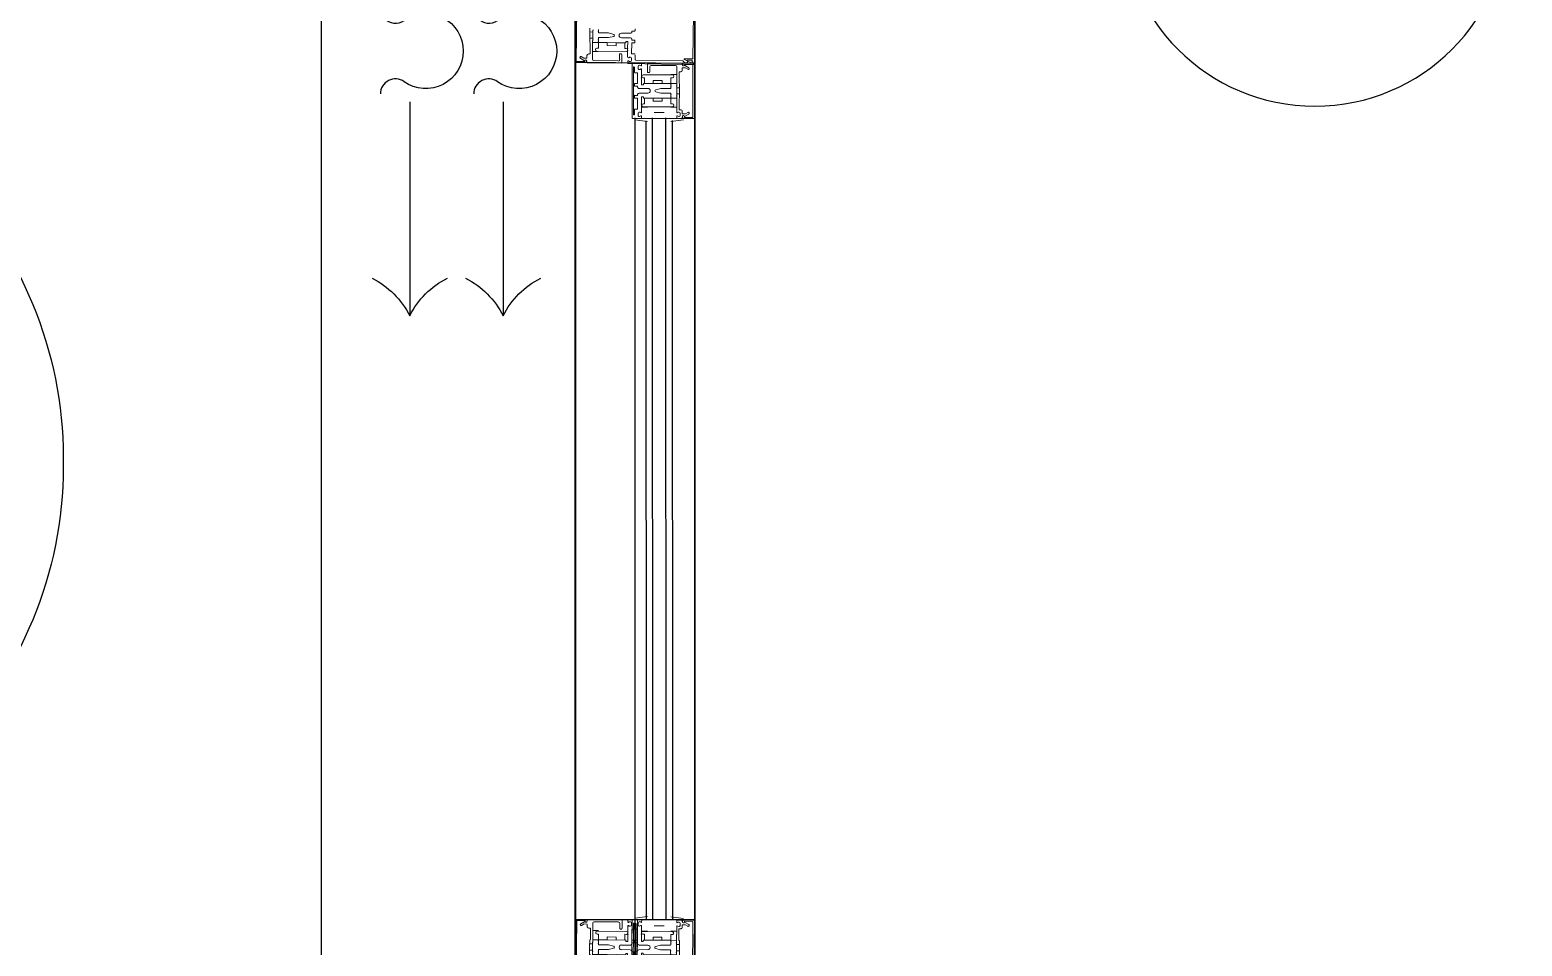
# Model space of a CAD drawing. Extents: x -678889171 to 586587, y -792238163 to 335485.
# Drawn here: x 89977 to 91325, y 65212 to 66041 of the extents above; entities that cross this region are included whole.
import ezdxf
from ezdxf.xclip import XClip

# ---------------------------------------------------------------- set-up
doc = ezdxf.new("R2010")
doc.units = 0
doc.header["$MEASUREMENT"] = 0
doc.header["$XCLIPFRAME"] = 2
doc.set_wipeout_variables(frame=1)
doc.layers.get('0').update_dxf_attribs({"color": 8})
for name, color, linetype in [('9TH-FURN$0$XR-A-TYP-3-9-10$0$I-CLNG', 252, 'Continuous'), ('9TH-FURN$0$XR-A-TYP-3-9-10$0$I-FURN', 252, 'Continuous'), ('9TH-FURN$0$XR-A-TYP-3-9-10$0$I-FURN-CHAR', 252, 'Continuous'), ('9TH-FURN$0$XR-A-TYP-3-9-10$0$I-WIPEOUT', 252, 'Continuous'), ('XR-A-9TH-FLOOR$0$A-SITE-PATT', 252, 'Continuous'), ('XR-A-TYP 00(OUTER)$0$A-GLAZ', 252, 'Continuous'), ('XR-A-TYP 00(OUTER)$0$A-SITE-PATT', 252, 'Continuous'), ('XR-A-TYP-4TH TO 10TH (OUTER)$0$A-DIM-IN', 252, 'Continuous')]:
    doc.layers.add(name, color=color, linetype=linetype)
doc.layers.add('XR-A-TYP 00(OUTER)$0$Main entrance$0$A-ELEV-GLAZ', color=252, linetype='Continuous', lineweight=20)

# ---------------------------------------------------------------- blocks, each defined once
blk = doc.blocks.new('9TH-FURN$0$XR-A-TYP-3-9-10$0$A$C00AC6B19')
blk.add_wipeout([(30, 172.4), (64.6, 162.2), (64.6, 162.2), (91.4, 149.2), (91.4, 149.2), (123, 124.5), (141.2, 103.3), (158.2, 74.7), (166.5, 53.8), (174.2, 16.4), (174.7, -10.9), (171.2, -36.4), (166.3, -54.4), (160.7, -69.3), (152.9, -85.2), (152.9, -85.2), (139.3, -106), (116.1, -131), (98.7, -144.5), (64.1, -162.9), (38.6, -170.7), (22.5, -173.5), (-3.7, -175), (-21.2, -173.7), (-36.4, -171.2), (-67.5, -161.4), (-94.1, -147.6), (-119.9, -127.5), (-141.4, -103.2), (-157.2, -76.8), (-168.2, -48.3), (-173.6, -21.9), (-174.6, 11.2), (-174.6, 11.2), (-167.1, 52), (-156.2, 78.9), (-142.7, 101.3), (-117, 130.1), (-98.7, 144.5), (-73.6, 158.8), (-45.8, 168.9), (-1.8, 175), (36.4, 171.2)]).dxf.layer = '9TH-FURN$0$XR-A-TYP-3-9-10$0$I-WIPEOUT'
blk.add_circle((0, 0), 175)
blk = doc.blocks.new('9TH-FURN$0$XR-A-TYP-3-9-10$0$XREF_1BR$0$05BDRAPE')
for points in [[(-500, 0, 0.608416), (-485.7, 27.6, -0.608416), (-450, 96.6, -0.608416), (-414.3, 27.7, 1.932003), (-385.7, 27.7, -0.608416), (-350, 96.6, -0.608416), (-314.3, 27.7, 1.932003), (-285.7, 27.7, -0.608416), (-250, 96.6, -0.608416), (-214.3, 27.7, 1.932003), (-185.7, 27.7, -0.608416), (-150, 96.6, -0.608416), (-114.3, 27.7, 1.932003), (-85.7, 27.7, -0.608416), (-50, 96.6, -0.608416), (-14.3, 27.7, 0.608436), (0, 0, -0.608416)], [(0, 0, 0.608416), (14.3, 27.7, -0.608416), (50, 96.6, -0.608416), (85.7, 27.7, 1.932003), (114.3, 27.7, -0.608416), (150, 96.6, -0.608416), (185.7, 27.7, 1.932003), (214.3, 27.7, -0.608416), (250, 96.6, -0.608416), (285.7, 27.7, 1.932003), (314.3, 27.7, -0.608416), (350, 96.6, -0.608416), (385.7, 27.7, 1.932003), (414.3, 27.7, -0.608416), (450, 96.6, -0.608416), (485.7, 27.7, 0.608436), (500, 0, -0.608416)]]:
    blk.add_lwpolyline(points, format="xyb")
blk = doc.blocks.new('9TH-FURN$0$XR-A-TYP-3-9-10$0$XREF_1BR$0$GUEST T1')
blk.add_line((-974.1, -13.6), (-1214.4, -13.6))
for centre, start, end in [((-1258, 72.1), 296.9731, 333.1823), ((-1258, -99.3), 26.8177, 63.0269)]:
    blk.add_arc(centre, 96.2, start, end)
at = {"xscale": -0.9651072330830278, "yscale": 0.9651072330830278, "zscale": 0.9651072330830278}
blk.add_blockref('9TH-FURN$0$XR-A-TYP-3-9-10$0$XREF_1BR$0$05BDRAPE', (-482.6, -46.6), dxfattribs=at)
blk = doc.blocks.new('9TH-FURN$0$XR-A-TYP-3-9-10$0$XREF_1BR$0$GS-1')
at = {"xscale": -0.8044866682359963, "yscale": 0.8044866682359963, "zscale": 0.8044866682359963, "rotation": 90}
for p in [(-31.1, 38.2), (53.3, 38.2)]:
    blk.add_blockref('9TH-FURN$0$XR-A-TYP-3-9-10$0$XREF_1BR$0$GUEST T1', p, dxfattribs=at)
blk = doc.blocks.new('9TH-FURN$0$XR-A-TYP-3-9-10$0$XREF_1BR$0$armm19')
blk.add_wipeout([(-365.2, 360.7), (-365.2, 90.2), (-356.2, 51), (-337.8, 25.4), (-306.6, 5.7), (-275, 0), (275, 0), (313.3, 8.5), (338.8, 26.4), (361.4, 64.3), (365.2, 90.2), (364.7, 378.1), (372.5, 406.2), (357.9, 432.9), (327.5, 521.1), (259.5, 615.7), (155.2, 688.3), (4.5, 721.3), (-117.1, 703.3), (-259.5, 615.7), (-338.6, 496.4)]).dxf.layer = '9TH-FURN$0$XR-A-TYP-3-9-10$0$I-WIPEOUT'
for points in [[(0, 0), (-275, 0, -0.414214), (-365.2, 90.2), (-365.2, 360.7, -0.414214), (-4.5, 721.3), (0, 721.3), (4.5, 721.3, -0.414214), (365.2, 360.7), (365.2, 90.2, -0.414214), (275, 0), (0, 0)], [(-275, 360.7, -0.414214), (-4.5, 631.1), (0, 631.1)], [(138.8, 595.5, 0.130591), (4.5, 631.1), (0, 631.1)], [(259, 489.8, 0.306663), (124.5, 597.3, 0.30633), (36.7, 499.1, -0.872847)], [(372.5, 406.2, 0.14773), (240.8, 483.6, 0.213343), (124.5, 597.3, 0.178662)], [(-275, 360.7, -0.372719), (-4.5, 586.1), (0, 586.1)], [(81.4, 576.4, 0.072384), (4.5, 586.1), (0, 586.1)], [(266.1, 295.3, -0.165541), (238.2, 235.7, -0.425989), (-15, 494, -0.121523), (45.1, 529.6, 7.115464)], [(243.4, 292.5, 0.356772), (372.5, 406.2, 0.249542), (255.5, 499.8, -9.61688)], [(-275, 360.7), (-275, 90.2, -0.414214), (-320.1, 45.1), (-320.1, 45.1, -0.414214), (-365.2, 90.2)], [(275, 297.4), (275, 90.2, 0.414214), (320.1, 45.1), (320.1, 45.1, 0.414214), (365.2, 90.2)]]:
    blk.add_lwpolyline(points, format="xyb")
blk = doc.blocks.new('XR-A-TYP 00(OUTER)$0$conc w')
at = {"layer": 'XR-A-TYP 00(OUTER)$0$Main entrance$0$A-ELEV-GLAZ'}
for p, q in [((83819.6, 6992.5), (83819.6, 6983.1)), ((83869.6, 6992.5), (83819.6, 6992.5)), ((83819.6, 6992.5), (83819.6, 6983.1)), ((83820.7, 6983.5), (83820.7, 6991.2)), ((83820.7, 6991.2), (83868.5, 6991.2)), ((83823.6, 6987.5), (83821.4, 6983.7)), ((83823.8, 6984.5), (83825.1, 6986.7)), ((83864.1, 6986.7), (83865.4, 6984.5)), ((83867.8, 6983.7), (83865.5, 6987.5)), ((83868.5, 6991.2), (83868.5, 6983.5)), ((83869.6, 6983.1), (83869.6, 6992.5)), ((83819.6, 6981), (83819.6, 6977)), ((83819.6, 6981), (83819.6, 6950.2)), ((83821.1, 6981.6), (83820.2, 6981.6)), ((83821.1, 6981.6), (83820.2, 6981.6)), ((83821.3, 6983.5), (83820.7, 6983.5)), ((83820.9, 6981.8), (83821.3, 6981.8)), ((83821.7, 6953.5), (83821.7, 6975.3)), ((83823, 6976.6), (83839.8, 6976.6)), ((83823.8, 6981.6), (83823.8, 6984.5)), ((83826.2, 6981.6), (83823.8, 6981.6)), ((83827.5, 6978.7), (83827.5, 6980.3)), ((83837.7, 6978.7), (83827.5, 6978.7)), ((83829.7, 6976.6), (83829.7, 6971.3)), ((83830.2, 6972.6), (83830.2, 6946.2)), ((83832.8, 6971.3), (83832.8, 6972.6)), ((83838.2, 6979.3), (83837.7, 6978.7)), ((83838, 6971.3), (83838, 6976.6)), ((83839.3, 6976.6), (83838, 6976.6)), ((83844.3, 6979.3), (83838.2, 6979.3)), ((83839.8, 6976.6), (83840.2, 6976.3)), ((83840.2, 6976.3), (83840.5, 6976.6)), ((83840.5, 6976.6), (83848.7, 6976.6)), ((83841.8, 6976.6), (83841.8, 6979.3)), ((83844.6, 6978.9), (83844.3, 6979.3)), ((83844.9, 6979.3), (83844.6, 6978.9)), ((83850.9, 6979.3), (83844.9, 6979.3)), ((83847.4, 6976.6), (83847.4, 6979.3)), ((83848.7, 6976.6), (83849, 6976.3)), ((83849, 6976.3), (83849.4, 6976.6)), ((83849.4, 6976.6), (83864.1, 6976.6)), ((83851.2, 6976.6), (83849.9, 6976.6)), ((83851.5, 6978.7), (83850.9, 6979.3)), ((83851.2, 6976.6), (83851.2, 6971.3)), ((83861.7, 6978.7), (83851.5, 6978.7)), ((83856.4, 6971.3), (83856.4, 6972.6)), ((83859, 6972.6), (83859, 6946.2)), ((83859.4, 6976.6), (83859.4, 6971.3)), ((83861.7, 6980.3), (83861.7, 6978.7)), ((83865.4, 6981.6), (83863, 6981.6)), ((83863.8, 6978.5), (83863.8, 6978.7)), ((83864.9, 6979.8), (83866.7, 6979.8)), ((83865.4, 6984.5), (83865.4, 6981.6)), ((83867.4, 6976.6), (83869.2, 6976.6)), ((83867.8, 6978.7), (83867.8, 6978.5)), ((83868.5, 6983.5), (83867.9, 6983.5)), ((83867.9, 6981.8), (83868.3, 6981.8)), ((83869, 6981.6), (83868.1, 6981.6)), ((83869.6, 6977), (83869.6, 6981)), ((83872.5, 6971.3), (83870.9, 6982.7)), ((83838, 6971.3), (83832.8, 6971.3)), ((83835.3, 6955.4), (83835.3, 6963.4)), ((83835.3, 6963.4), (83838, 6963.4)), ((83838.8, 6971.3), (83838, 6971.3)), ((83838, 6971.3), (83838, 6946.7)), ((83839.3, 6971.3), (83838, 6971.3)), ((83838, 6963.4), (83838, 6971.3)), ((83839.1, 6971.6), (83838.8, 6971.3)), ((83839.5, 6971.3), (83839.1, 6971.6)), ((83841, 6971.3), (83839.5, 6971.3)), ((83841.3, 6971.6), (83841, 6971.3)), ((83841.6, 6971.3), (83841.3, 6971.6)), ((83842.5, 6971.3), (83841.6, 6971.3)), ((83842.5, 6962.2), (83842.5, 6971.3)), ((83843.7, 6957.6), (83842.5, 6962.2)), ((83846.7, 6962.2), (83845.5, 6957.6)), ((83847.6, 6971.3), (83846.7, 6971.3)), ((83846.7, 6971.3), (83846.7, 6962.2)), ((83847.9, 6971.6), (83847.6, 6971.3)), ((83848.2, 6971.3), (83847.9, 6971.6)), ((83849.7, 6971.3), (83848.2, 6971.3)), ((83850.1, 6971.6), (83849.7, 6971.3)), ((83851.2, 6971.3), (83849.9, 6971.3)), ((83850.4, 6971.3), (83850.1, 6971.6)), ((83851.2, 6971.3), (83850.4, 6971.3)), ((83851.2, 6971.3), (83856.4, 6971.3)), ((83851.2, 6963.4), (83851.2, 6971.3)), ((83851.2, 6946.7), (83851.2, 6971.3)), ((83853.9, 6963.4), (83851.2, 6963.4)), ((83853.9, 6955.4), (83853.9, 6963.4)), ((83864.1, 6956.2), (83864.1, 6965.3)), ((83819.6, 6950.2), (83827.4, 6950.2)), ((83827.4, 6952.3), (83823, 6952.3)), ((83828.1, 6950.8), (83828.1, 6951.6)), ((83832.8, 6947.5), (83838, 6947.5)), ((83832.8, 6946.2), (83832.8, 6947.5)), ((83838, 6955.4), (83835.3, 6955.4)), ((83838, 6947.5), (83838, 6955.4)), ((83838.2, 6946.5), (83839, 6946.5)), ((83839.2, 6946.3), (83839.2, 6945.1)), ((83842.5, 6950.6), (83842.5, 6942.5)), ((83846.7, 6942.5), (83846.7, 6950.6)), ((83850, 6945.1), (83850, 6946.3)), ((83850.2, 6946.5), (83851, 6946.5)), ((83851.2, 6955.4), (83853.9, 6955.4)), ((83851.2, 6947.5), (83851.2, 6955.4)), ((83856.4, 6947.5), (83851.2, 6947.5)), ((83856.4, 6946.2), (83856.4, 6947.5)), ((83859.4, 6944.9), (83859.4, 6950.2)), ((83872.5, 6950.2), (83870.9, 6938.7)), ((83819.6, 6944.4), (83819.6, 6936.2, 0)), ((83819.6, 6944.4), (83819.6, 6936.4)), ((83819.6, 6936.2), (83869.6, 6936.2)), ((83821.8, 6944.9), (83820, 6944.9)), ((83821.4, 6942.7), (83821.4, 6943)), ((83824.3, 6941.7), (83822.5, 6941.7)), ((83822.9, 6938), (83822.9, 6937.5, 0)), ((83866.3, 6937.5), (83822.9, 6937.5)), ((83827.7, 6938.4), (83823.3, 6938.4)), ((83832.5, 6944.9), (83825.1, 6944.9)), ((83825.4, 6943), (83825.4, 6942.7)), ((83838, 6941.2), (83828.2, 6941.2)), ((83828.2, 6941.2), (83828.2, 6938.8)), ((83832.8, 6944.5), (83832.5, 6944.9)), ((83833.1, 6944.9), (83832.8, 6944.5)), ((83839, 6944.9), (83833.1, 6944.9)), ((83838, 6938.8), (83838, 6941.2)), ((83840.1, 6938.4), (83838.4, 6938.4)), ((83841.2, 6941.2), (83840.5, 6941.2)), ((83840.5, 6941.2), (83840.5, 6938.8)), ((83848.7, 6941.2), (83848, 6941.2)), ((83848.7, 6938.8), (83848.7, 6941.2)), ((83850.8, 6938.4), (83849.1, 6938.4)), ((83856.1, 6944.9), (83850.2, 6944.9)), ((83861, 6941.2), (83851.2, 6941.2)), ((83851.2, 6941.2), (83851.2, 6938.8)), ((83856.4, 6944.5), (83856.1, 6944.9)), ((83856.7, 6944.9), (83856.4, 6944.5)), ((83864.1, 6944.9), (83856.7, 6944.9)), ((83861, 6938.8), (83861, 6941.2)), ((83865.9, 6938.4), (83861.4, 6938.4)), ((83863.8, 6942.7), (83863.8, 6943)), ((83866.7, 6941.7), (83864.9, 6941.7)), ((83866.3, 6937.5, 0), (83866.3, 6938)), ((83869.2, 6944.9), (83867.4, 6944.9)), ((83867.8, 6943), (83867.8, 6942.7)), ((83869.6, 6936.2, 0), (83869.6, 6944.4))]:
    blk.add_line(p, q, dxfattribs=at)
for centre, radius, start, end in [((83824.4, 6987.1), 0.847, 330, 150), ((83864.8, 6987.1), 0.847, 30, 210), ((83820.9, 6983.1), 1.27, 180, 270), ((83820.2, 6981), 0.635, 90, 180), ((83820.2, 6981), 0.635, 90, 180), ((83821.1, 6982.7), 1.06, 270, 71.3371), ((83821.3, 6982.7), 0.847, 270, 90), ((83823, 6975.3), 1.27, 90, 180), ((83826.2, 6980.3), 1.27, 360, 90), ((83831.5, 6972.6), 1.32, 360, 180), ((83857.7, 6972.6), 1.32, 360, 180), ((83863, 6980.3), 1.27, 90, 180), ((83864.9, 6978.7), 1.06, 90, 180), ((83865.7, 6978.5), 1.91, 180, 225.1897), ((83864.1, 6976.9), 0.318, 270, 45.1897), ((83866.7, 6978.7), 1.06, 360, 90), ((83868.1, 6982.7), 1.06, 108.6629, 270), ((83867.9, 6982.7), 0.847, 90, 270), ((83867.4, 6976.9), 0.318, 134.8103, 270), ((83865.9, 6978.5), 1.91, 314.8103, 360), ((83868.3, 6983.1), 1.27, 270, 360), ((83869, 6981), 0.635, 360, 90), ((83869.2, 6977), 0.423, 270, 0), ((83823, 6953.5), 1.27, 180, 270), ((83827.4, 6951.6), 0.635, 360, 90), ((83827.4, 6950.8), 0.635, 270, 360), ((83831.5, 6946.2), 1.32, 180, 360), ((83838.2, 6946.7), 0.212, 180, 270), ((83839, 6946.3), 0.212, 360, 90), ((83844.6, 6950.6), 2.12, 360, 180), ((83844.6, 6957.8), 0.911, 195, 345), ((83850.2, 6946.3), 0.212, 90, 180), ((83851, 6946.7), 0.212, 270, 360), ((83857.7, 6946.2), 1.32, 180, 360), ((83820, 6944.4), 0.423, 90, 180), ((83823.3, 6943), 1.91, 134.8103, 180), ((83822.5, 6942.7), 1.06, 180, 270), ((83821.8, 6944.5), 0.318, 314.8103, 90), ((83823.3, 6938), 0.423, 90, 180), ((83824.3, 6942.7), 1.06, 270, 360), ((83825.1, 6944.5), 0.318, 90, 225.1897), ((83823.5, 6943), 1.91, 360, 45.1897), ((83827.7, 6938.8), 0.423, 270, 360), ((83838.4, 6938.8), 0.423, 180, 270), ((83839, 6945.1), 0.212, 270, 360), ((83840.1, 6938.8), 0.423, 270, 360), ((83841.2, 6942.5), 1.27, 270, 360), ((83848, 6942.5), 1.27, 180, 270), ((83849.1, 6938.8), 0.423, 180, 270), ((83850.2, 6945.1), 0.212, 180, 270), ((83850.8, 6938.8), 0.423, 270, 0), ((83861.4, 6938.8), 0.423, 180, 270), ((83865.7, 6943), 1.91, 134.8103, 180), ((83864.9, 6942.7), 1.06, 180, 270), ((83864.1, 6944.5), 0.318, 314.8103, 90), ((83865.9, 6938), 0.423, 0, 90), ((83866.7, 6942.7), 1.06, 270, 360), ((83867.4, 6944.5), 0.318, 90, 225.1897), ((83865.9, 6943), 1.91, 360, 45.1897), ((83869.2, 6944.4), 0.423, 360, 90)]:
    blk.add_arc(centre, radius, start, end, dxfattribs=at)
blk = doc.blocks.new('XR-A-TYP 00(OUTER)$0$2nd floor towers$0$xref units$0$Sl-Dr-1500')
at = {"layer": 'XR-A-TYP 00(OUTER)$0$A-GLAZ'}
for p, q in [((525, 7.9, 0), (2125, 7.9, 0)), ((525, 7.9, 0), (2125, 7.9, 0)), ((1350, 8.1, 0), (1350, -99.9, 0)), ((2125, 7.9, 0), (2173.8, 7.9, 0)), ((1350, -11.9, 0), (2072.5, -12.2, 0)), ((1350, -17.9, 0), (2075, -18.2, 0)), ((1350, -29.9, 0), (2075, -30.2, 0)), ((1350, -35.9, 0), (2072.2, -36.2, 0)), ((525, -46.1, 0), (2075, -46.1, 0)), ((475, -100.1, 0), (2175, -100.1, 0))]:
    blk.add_line(p, q, dxfattribs=at)
at = {"layer": 'XR-A-TYP 00(OUTER)$0$A-GLAZ', "extrusion": (-1.43382e-08, 7.6538e-09, 1)}
for p, q in [((2074.1, 7.9, 0), (2074.6, -46.1, 0)), ((2124.1, 8.3, 0), (2125, -99.7, 0))]:
    blk.add_line(p, q, dxfattribs=at)
at = {"layer": 'XR-A-TYP 00(OUTER)$0$Main entrance$0$A-ELEV-GLAZ', "extrusion": (-1.43382e-08, 7.6538e-09, 1)}
for p, q in [((2074.5, -1.9, 0), (2074.5, 7.5, 0)), ((2074.5, 7.5, 0), (2124.5, 7.5, 0)), ((2075.5, 6.2, 0), (2075.5, -1.5, 0)), ((2123.4, 6.2, 0), (2075.5, 6.2, 0)), ((2076.3, -1.4, 0), (2078.5, 2.5, 0)), ((2080, 1.7, 0), (2078.7, -0.6, 0)), ((2120.2, -0.6, 0), (2119, 1.7, 0)), ((2120.4, 2.5, 0), (2122.7, -1.4, 0)), ((2124.1, -52.1, 0), (2123, 7.2, 0)), ((2124.1, -52.1, 0), (2123, 7.2, 0)), ((2123.3, 7.4, 0), (2124.5, 6.2, 0)), ((2123.4, -1.5, 0), (2123.4, 6.2, 0)), ((2124.5, 7.5, 0), (2124.5, -1.9, 0)), ((2124.5, 7.5, 0), (2124.5, -1.9, 0)), ((2124.5, 6.2, 0), (2126.4, 1.3, 0)), ((2124.9, 0.6, 0), (2125, -1.4, 0)), ((2126.4, 1.3, 0), (2125.5, 1.3, 0)), ((2071.6, -13.7, 0), (2073.2, -2.3, 0)), ((2074.5, -8, 0), (2074.5, -4.1, 0)), ((2076.6, -8.4, 0), (2074.9, -8.4, 0)), ((2075.1, -3.4, 0), (2076, -3.4, 0)), ((2075.5, -1.5, 0), (2076.2, -1.5, 0)), ((2076.2, -3.2, 0), (2075.7, -3.2, 0)), ((2076.3, -6.3, 0), (2076.3, -6.5, 0)), ((2079.2, -5.2, 0), (2077.3, -5.2, 0)), ((2078.7, -0.6, 0), (2078.7, -3.4, 0)), ((2078.7, -3.4, 0), (2081.1, -3.4, 0)), ((2094.7, -8.4, 0), (2079.9, -8.4, 0)), ((2080.3, -6.5, 0), (2080.3, -6.3, 0)), ((2082.4, -4.7, 0), (2082.4, -6.3, 0)), ((2082.4, -6.3, 0), (2092.6, -6.3, 0)), ((2084.6, -8.4, 0), (2084.6, -13.7, 0)), ((2085.1, -12.4, 0), (2085.1, -38.8, 0)), ((2087.7, -13.7, 0), (2087.7, -12.4, 0)), ((2092.6, -6.3, 0), (2093.1, -5.8, 0)), ((2092.8, -8.4, 0), (2092.8, -13.7, 0)), ((2092.8, -8.4, 0), (2094.2, -8.4, 0)), ((2093.1, -5.8, 0), (2099.2, -5.8, 0)), ((2093.7, -13.7, 0), (2094, -13.4, 0)), ((2094, -13.4, 0), (2094.3, -13.7, 0)), ((2095, -8.7, 0), (2094.7, -8.4, 0)), ((2095.3, -8.4, 0), (2095, -8.7, 0)), ((2103.6, -8.4, 0), (2095.3, -8.4, 0)), ((2095.9, -13.7, 0), (2096.2, -13.4, 0)), ((2096.2, -13.4, 0), (2096.5, -13.7, 0)), ((2096.7, -8.4, 0), (2096.7, -5.8, 0)), ((2099.2, -5.8, 0), (2099.5, -6.1, 0)), ((2099.5, -6.1, 0), (2099.8, -5.8, 0)), ((2099.8, -5.8, 0), (2105.8, -5.8, 0)), ((2102.3, -8.4, 0), (2102.3, -5.8, 0)), ((2102.4, -13.7, 0), (2102.8, -13.4, 0)), ((2102.8, -13.4, 0), (2103.1, -13.7, 0)), ((2103.9, -8.7, 0), (2103.6, -8.4, 0)), ((2104.2, -8.4, 0), (2103.9, -8.7, 0)), ((2121.1, -8.4, 0), (2104.2, -8.4, 0)), ((2104.6, -13.7, 0), (2104.9, -13.4, 0)), ((2104.8, -8.4, 0), (2106.1, -8.4, 0)), ((2104.9, -13.4, 0), (2105.2, -13.7, 0)), ((2105.8, -5.8, 0), (2106.4, -6.3, 0)), ((2106.1, -13.7, 0), (2106.1, -8.4, 0)), ((2106.4, -6.3, 0), (2116.6, -6.3, 0)), ((2111.2, -13.7, 0), (2111.2, -12.4, 0)), ((2113.9, -12.4, 0), (2113.9, -38.8, 0)), ((2114.3, -8.4, 0), (2114.3, -13.7, 0)), ((2116.6, -6.3, 0), (2116.6, -4.7, 0)), ((2117.8, -3.4, 0), (2120.2, -3.4, 0)), ((2120.2, -3.4, 0), (2120.2, -0.6, 0)), ((2122.4, -31.5, 0), (2122.4, -9.7, 0)), ((2122.8, -1.5, 0), (2123.4, -1.5, 0)), ((2123.2, -3.2, 0), (2122.8, -3.2, 0)), ((2123, -3.4, 0), (2123.8, -3.4, 0)), ((2123, -3.4, 0), (2123.8, -3.4, 0)), ((2124.5, -4.1, 0), (2124.5, -8, 0)), ((2124.5, -4.1, 0), (2124.5, -34.9, 0)), ((2125, -1.4, 0), (2126.5, -2.9, 0)), ((2127.3, -45.5, 0), (2126.5, -2.9, 0)), ((2079.9, -28.9, 0), (2079.9, -19.7, 0)), ((2092.8, -13.7, 0), (2087.7, -13.7, 0)), ((2090.2, -29.6, 0), (2090.2, -21.6, 0)), ((2090.2, -21.6, 0), (2092.8, -21.6, 0)), ((2092.8, -13.7, 0), (2094.2, -13.7, 0)), ((2092.8, -21.6, 0), (2092.8, -13.7, 0)), ((2092.8, -38.3, 0), (2092.8, -13.7, 0)), ((2092.8, -13.7, 0), (2093.7, -13.7, 0)), ((2094.3, -13.7, 0), (2095.9, -13.7, 0)), ((2096.5, -13.7, 0), (2097.4, -13.7, 0)), ((2097.4, -13.7, 0), (2097.4, -22.8, 0)), ((2097.4, -22.8, 0), (2098.6, -27.4, 0)), ((2100.3, -27.4, 0), (2101.6, -22.8, 0)), ((2101.6, -22.8, 0), (2101.6, -13.7, 0)), ((2101.6, -13.7, 0), (2102.4, -13.7, 0)), ((2103.1, -13.7, 0), (2104.6, -13.7, 0)), ((2104.8, -13.7, 0), (2106.1, -13.7, 0)), ((2105.2, -13.7, 0), (2106.1, -13.7, 0)), ((2106.1, -13.7, 0), (2111.2, -13.7, 0)), ((2106.1, -21.6, 0), (2106.1, -13.7, 0)), ((2106.1, -13.7, 0), (2106.1, -38.3, 0)), ((2108.7, -21.6, 0), (2106.1, -21.6, 0)), ((2108.7, -29.6, 0), (2108.7, -21.6, 0)), ((2071.6, -34.9, 0), (2073.2, -46.3, 0)), ((2074.9, -40.2, 0), (2076.6, -40.2, 0)), ((2079.9, -40.2, 0), (2087.4, -40.2, 0)), ((2084.6, -40.2, 0), (2084.6, -34.9, 0)), ((2087.4, -40.2, 0), (2087.7, -40.5, 0)), ((2087.7, -37.5, 0), (2092.8, -37.5, 0)), ((2087.7, -38.8, 0), (2087.7, -37.5, 0)), ((2087.7, -40.5, 0), (2088, -40.2, 0)), ((2088, -40.2, 0), (2093.9, -40.2, 0)), ((2092.8, -29.6, 0), (2090.2, -29.6, 0)), ((2092.8, -37.5, 0), (2092.8, -29.6, 0)), ((2093.9, -38.6, 0), (2093.1, -38.6, 0)), ((2094.1, -40, 0), (2094.1, -38.8, 0)), ((2097.4, -42.5, 0), (2097.4, -34.5, 0)), ((2101.6, -34.5, 0), (2101.6, -42.5, 0)), ((2104.8, -38.8, 0), (2104.8, -40, 0)), ((2105.9, -38.6, 0), (2105, -38.6, 0)), ((2105, -40.2, 0), (2110.9, -40.2, 0)), ((2106.1, -29.6, 0), (2108.7, -29.6, 0)), ((2106.1, -37.5, 0), (2106.1, -29.6, 0)), ((2111.2, -37.5, 0), (2106.1, -37.5, 0)), ((2110.9, -40.2, 0), (2111.2, -40.5, 0)), ((2111.2, -38.8, 0), (2111.2, -37.5, 0)), ((2111.2, -40.5, 0), (2111.6, -40.2, 0)), ((2111.6, -40.2, 0), (2119, -40.2, 0)), ((2116, -34.2, 0), (2116, -33.4, 0)), ((2116.6, -32.8, 0), (2121.1, -32.8, 0)), ((2124.5, -34.9, 0), (2116.6, -34.9, 0)), ((2122.3, -40.2, 0), (2124, -40.2, 0)), ((2074.5, -48.8, 0), (2074.5, -40.6, 0)), ((2124.5, -48.8, 0), (2074.5, -48.8, 0)), ((2076.3, -42.1, 0), (2076.3, -42.3, 0)), ((2077.3, -43.3, 0), (2079.2, -43.3, 0)), ((2077.8, -47.5, 0), (2077.8, -47.1, 0)), ((2077.8, -47.5, 0), (2121.2, -47.5, 0)), ((2078.2, -46.6, 0), (2082.6, -46.6, 0)), ((2080.3, -42.3, 0), (2080.3, -42.1, 0)), ((2083, -46.2, 0), (2083, -43.8, 0)), ((2083, -43.8, 0), (2092.8, -43.8, 0)), ((2092.8, -43.8, 0), (2092.8, -46.2, 0)), ((2093.3, -46.6, 0), (2095, -46.6, 0)), ((2095.4, -46.2, 0), (2095.4, -43.8, 0)), ((2095.4, -43.8, 0), (2096.1, -43.8, 0)), ((2102.9, -43.8, 0), (2103.6, -43.8, 0)), ((2103.6, -43.8, 0), (2103.6, -46.2, 0)), ((2104, -46.6, 0), (2105.7, -46.6, 0)), ((2106.1, -46.2, 0), (2106.1, -43.8, 0)), ((2106.1, -43.8, 0), (2115.9, -43.8, 0)), ((2115.9, -43.8, 0), (2115.9, -46.2, 0)), ((2116.3, -46.6, 0), (2120.7, -46.6, 0)), ((2118.7, -42.1, 0), (2118.7, -42.3, 0)), ((2119.7, -43.3, 0), (2121.6, -43.3, 0)), ((2121.2, -47.1, 0), (2121.2, -47.5, 0)), ((2122.6, -42.3, 0), (2122.6, -42.1, 0)), ((2124.5, -40.6, 0), (2124.5, -48.6, 0)), ((2124.5, -40.6, 0), (2124.5, -48.8, 0)), ((2126.3, -52.5, 0), (2124.5, -52.5, 0)), ((2125.9, -50.4, 0), (2125.9, -50.6, 0)), ((2128.8, -49.2, 0), (2126.9, -49.3, 0)), ((2132.1, -45.9, 0), (2127.7, -46, 0)), ((2129.9, -50.5, 0), (2129.9, -50.3, 0))]:
    blk.add_line(p, q, dxfattribs=at)
at = {"layer": 'XR-A-TYP 00(OUTER)$0$Main entrance$0$A-ELEV-GLAZ'}
for p, q in [((2137.4, -52.8, 0), (2129.9, -52.9, 0)), ((2133, -49.2, 0), (2133, -46.8, 0)), ((2142.8, -49.1, 0), (2133, -49.2, 0)), ((2137.7, -52.5, 0), (2137.4, -52.8, 0)), ((2138, -52.8, 0), (2137.7, -52.5, 0)), ((2143.9, -52.7, 0), (2138, -52.8, 0)), ((2142.8, -46.7, 0), (2142.8, -49.1, 0)), ((2144.9, -46.2, 0), (2143.2, -46.2, 0)), ((2144.1, -54.1, 0), (2144.1, -52.9, 0)), ((2145.4, -49.1, 0), (2145.3, -46.6, 0)), ((2146.1, -49.1, 0), (2145.4, -49.1, 0)), ((2147.4, -58.4, 0), (2147.3, -50.3, 0)), ((2151.6, -50.3, 0), (2151.7, -58.3, 0)), ((2153.5, -49, 0), (2152.8, -49, 0)), ((2153.5, -46.6, 0), (2153.5, -49, 0)), ((2155.6, -46.1, 0), (2153.9, -46.1, 0)), ((2124.5, -58.2, 0), (2132.4, -58.1, 0)), ((2124.9, -89, 0), (2124.5, -58.2, 0)), ((2126.7, -61.6, 0), (2126.9, -83.4, 0)), ((2132.4, -60.2, 0), (2127.9, -60.3, 0)), ((2133, -58.8, 0), (2133, -59.6, 0)), ((2135.4, -80.6, 0), (2135.1, -54.1, 0)), ((2137.7, -54.1, 0), (2137.7, -55.4, 0)), ((2137.7, -55.4, 0), (2142.9, -55.4, 0)), ((2140.3, -63.3, 0), (2140.4, -71.3, 0)), ((2143, -63.3, 0), (2140.3, -63.3, 0)), ((2143.1, -79.2, 0), (2142.9, -54.5, 0)), ((2142.9, -55.4, 0), (2143, -63.3, 0)), ((2143.1, -54.3, 0), (2143.9, -54.3, 0)), ((2148.7, -65.4, 0), (2147.6, -70, 0)), ((2151.8, -70, 0), (2150.5, -65.4, 0)), ((2135, -84.6, 0), (2134.9, -79.3, 0)), ((2138, -79.2, 0), (2138, -80.6, 0)), ((2143.1, -79.2, 0), (2138, -79.2, 0)), ((2140.4, -71.3, 0), (2143.1, -71.2, 0)), ((2143.1, -71.2, 0), (2143.1, -79.2, 0)), ((2144, -79.2, 0), (2143.1, -79.2, 0)), ((2143.1, -79.2, 0), (2143.2, -84.5, 0)), ((2144.5, -79.2, 0), (2143.1, -79.2, 0)), ((2144.3, -79.5, 0), (2144, -79.2, 0)), ((2144.6, -79.2, 0), (2144.3, -79.5, 0)), ((2146.2, -79.1, 0), (2144.6, -79.2, 0)), ((2146.5, -79.5, 0), (2146.2, -79.1, 0)), ((2146.8, -79.1, 0), (2146.5, -79.5, 0)), ((2147.7, -79.1, 0), (2146.8, -79.1, 0)), ((2147.6, -70, 0), (2147.7, -79.1, 0)), ((2151.9, -79.1, 0), (2151.8, -70, 0)), ((2152.7, -79.1, 0), (2151.9, -79.1, 0)), ((2153.1, -79.4, 0), (2152.7, -79.1, 0)), ((2153.4, -79.1, 0), (2153.1, -79.4, 0)), ((2154.9, -79.1, 0), (2153.4, -79.1, 0)), ((2124.9, -89, 0), (2124.8, -85.1, 0)), ((2125, -100.5, 0), (2124.9, -91.1, 0)), ((2125, -100.5, 0), (2124.9, -91.2, 0)), ((2126.4, -89.7, 0), (2125.5, -89.7, 0)), ((2126.4, -89.7, 0), (2125.5, -89.7, 0)), ((2126.6, -91.6, 0), (2126, -91.6, 0)), ((2126, -91.6, 0), (2126, -99.3, 0)), ((2126.2, -89.9, 0), (2126.6, -89.9, 0)), ((2129, -95.6, 0), (2126.7, -91.7, 0)), ((2128.2, -84.6, 0), (2145.1, -84.5, 0)), ((2131.5, -89.6, 0), (2129.1, -89.6, 0)), ((2129.1, -89.6, 0), (2129.1, -92.5, 0)), ((2129.1, -92.5, 0), (2130.5, -94.7, 0)), ((2143, -86.6, 0), (2132.8, -86.7, 0)), ((2132.8, -86.7, 0), (2132.8, -88.3, 0)), ((2143.5, -87.1, 0), (2143, -86.6, 0)), ((2144.5, -84.5, 0), (2143.2, -84.5, 0)), ((2149.5, -87, 0), (2143.5, -87.1, 0)), ((2145.1, -84.5, 0), (2145.4, -84.1, 0)), ((2145.4, -84.1, 0), (2145.7, -84.4, 0)), ((2145.7, -84.4, 0), (2154, -84.4, 0)), ((2147, -84.4, 0), (2147, -87.1, 0)), ((2149.9, -86.7, 0), (2149.5, -87, 0)), ((2150.2, -87, 0), (2149.9, -86.7, 0)), ((2156.2, -87, 0), (2150.2, -87, 0)), ((2152.6, -84.4, 0), (2152.7, -87, 0)), ((2154, -84.4, 0), (2154.3, -84, 0)), ((2154.3, -84, 0), (2154.6, -84.3, 0)), ((2175, -100), (2125, -100.5, 0)), ((2126, -99.3, 0), (2173.9, -98.7))]:
    blk.add_line(p, q, dxfattribs=at)
at = {"layer": 'XR-A-TYP 00(OUTER)$0$Main entrance$0$A-ELEV-GLAZ', "elevation": 0}
blk.add_lwpolyline([(2173.2, 8, -0.668179), (2173.3, 7.6), (2171.6, 5.9), (2170.5, 5.8), (2170.6, 1.4), (2171.3, 1.4), (2169.9, -1.1, -0.767327), (2169.3, -0.9), (2169.2, 6.7), (2128.4, 6.2), (2128.5, -1.4, -0.767327), (2127.9, -1.5), (2126.5, 0.9), (2127.2, 0.9), (2127.1, 5.4), (2126.1, 5.4), (2124.3, 7.1, -0.668179), (2124.5, 7.5)], format="xyb", close=True, dxfattribs=at)
at = {"layer": 'XR-A-TYP 00(OUTER)$0$Main entrance$0$A-ELEV-GLAZ', "extrusion": (-1.43382e-08, 7.6538e-09, 1)}
for centre, radius, start, end in [((2079.3, 2.1, 0), 0.847, 329.9946, 149.9946), ((2119.7, 2.1, 0), 0.847, 29.9946, 209.9946), ((2123.2, 7.2, 0), 0.211, 46.0792, 181.0792), ((2125.6, 0.7, 0), 0.635, 91.0792, 181.0792), ((2075.7, -1.9, 0), 1.27, 179.9946, 269.9946), ((2075.1, -4.1, 0), 0.635, 89.9946, 179.9946), ((2074.9, -8, 0), 0.423, 179.9946, 269.9946), ((2076, -2.4, 0), 1.06, 269.9946, 71.3317), ((2076.2, -2.4, 0), 0.847, 269.9946, 89.9946), ((2077.3, -6.3, 0), 1.06, 89.9946, 179.9946), ((2078.2, -6.5, 0), 1.91, 179.9946, 225.1843), ((2076.6, -8.1, 0), 0.318, 269.9946, 45.1843), ((2079.2, -6.3, 0), 1.06, 359.9946, 89.9946), ((2079.9, -8.1, 0), 0.318, 134.8049, 269.9946), ((2078.4, -6.5, 0), 1.91, 314.8049, 359.9946), ((2081.1, -4.7, 0), 1.27, 359.9946, 89.9946), ((2086.4, -12.4, 0), 1.32, 359.9946, 179.9946), ((2112.6, -12.4, 0), 1.32, 359.9946, 179.9946), ((2117.8, -4.7, 0), 1.27, 89.9946, 179.9946), ((2121.1, -9.7, 0), 1.27, 359.9946, 89.9946), ((2123, -2.4, 0), 1.06, 108.6576, 269.9946), ((2122.8, -2.4, 0), 0.847, 89.9946, 269.9946), ((2123.2, -1.9, 0), 1.27, 269.9946, 359.9946), ((2123.8, -4.1, 0), 0.635, 359.9946, 89.9946), ((2123.8, -4.1, 0), 0.635, 359.9946, 89.9946), ((2074.9, -40.6, 0), 0.423, 89.9946, 179.9946), ((2076.6, -40.5, 0), 0.318, 314.8049, 89.9946), ((2079.9, -40.5, 0), 0.318, 89.9946, 225.1843), ((2086.4, -38.8, 0), 1.32, 179.9946, 359.9946), ((2093.1, -38.3, 0), 0.212, 179.9946, 269.9946), ((2093.9, -38.8, 0), 0.212, 359.9946, 89.9946), ((2093.9, -40, 0), 0.212, 269.9946, 359.9946), ((2099.5, -34.5, 0), 2.12, 359.9946, 179.9946), ((2099.5, -27.2, 0), 0.911, 194.9946, 344.9946), ((2105, -38.8, 0), 0.212, 89.9946, 179.9946), ((2105, -40, 0), 0.212, 179.9946, 269.9946), ((2105.9, -38.3, 0), 0.212, 269.9946, 359.9946), ((2112.6, -38.8, 0), 1.32, 179.9946, 359.9946), ((2116.6, -33.4, 0), 0.635, 89.9946, 179.9946), ((2116.6, -34.2, 0), 0.635, 179.9946, 269.9946), ((2119, -40.5, 0), 0.318, 314.8049, 89.9946), ((2121.1, -31.5, 0), 1.27, 269.9946, 359.9946), ((2122.3, -40.5, 0), 0.318, 89.9946, 225.1843), ((2124, -40.6, 0), 0.423, 359.9946, 89.9946), ((2078.2, -42.1, 0), 1.91, 134.8049, 179.9946), ((2077.3, -42.3, 0), 1.06, 179.9946, 269.9946), ((2078.2, -47.1, 0), 0.423, 89.9946, 179.9946), ((2079.2, -42.3, 0), 1.06, 269.9946, 359.9946), ((2078.4, -42.1, 0), 1.91, 359.9946, 45.1843), ((2082.6, -46.2, 0), 0.423, 269.9946, 359.9946), ((2093.3, -46.2, 0), 0.423, 179.9946, 269.9946), ((2095, -46.2, 0), 0.423, 269.9946, 359.9946), ((2096.1, -42.5, 0), 1.27, 269.9946, 359.9946), ((2102.9, -42.5, 0), 1.27, 179.9946, 269.9946), ((2104, -46.2, 0), 0.423, 179.9946, 269.9946), ((2105.7, -46.2, 0), 0.423, 269.9946, 359.9946), ((2116.3, -46.2, 0), 0.423, 179.9946, 269.9946), ((2120.6, -42.1, 0), 1.91, 134.8049, 179.9946), ((2119.7, -42.3, 0), 1.06, 179.9946, 269.9946), ((2120.7, -47.1, 0), 0.423, 359.9946, 89.9946), ((2121.6, -42.3, 0), 1.06, 269.9946, 359.9946), ((2120.7, -42.1, 0), 1.91, 359.9946, 45.1843), ((2124.5, -52.1, 0), 0.423, 181.0792, 271.0792), ((2127, -50.3, 0), 1.06, 91.0792, 181.0792), ((2127.8, -50.5, 0), 1.91, 181.0792, 226.2688), ((2126.3, -52.2, 0), 0.318, 271.0792, 46.2688), ((2127.7, -45.5, 0), 0.423, 181.0792, 271.0792), ((2128.8, -50.3, 0), 1.06, 1.0792, 91.0792), ((2129.6, -52.1, 0), 0.318, 135.8895, 271.0792), ((2128, -50.5, 0), 1.91, 315.8895, 1.0792), ((2127.7, -61.1, 0), 1.27, 91.0792, 181.0792)]:
    blk.add_arc(centre, radius, start, end, dxfattribs=at)
at = {"layer": 'XR-A-TYP 00(OUTER)$0$Main entrance$0$A-ELEV-GLAZ'}
for centre, radius, start, end in [((2132.6, -46.8, 0), 0.423, 0.6287, 90.6287), ((2136.4, -54.1, 0), 1.32, 0.6287, 180.6287), ((2143.2, -46.7, 0), 0.423, 90.6287, 180.6287), ((2143.9, -52.9, 0), 0.212, 0.6287, 90.6287), ((2144.9, -46.6, 0), 0.423, 0.6287, 90.6287), ((2146.1, -50.3, 0), 1.27, 0.6287, 90.6287), ((2152.8, -50.3, 0), 1.27, 90.6287, 180.6287), ((2153.9, -46.5, 0), 0.423, 90.6287, 180.6287), ((2132.4, -58.8, 0), 0.635, 0.6287, 90.6287), ((2132.4, -59.6, 0), 0.635, 270.6287, 0.6287), ((2143.1, -54.5, 0), 0.212, 90.6287, 180.6287), ((2143.9, -54.1, 0), 0.212, 270.6287, 0.6287), ((2149.5, -58.4, 0), 2.12, 180.6287, 0.6287), ((2149.6, -65.6, 0), 0.911, 15.6287, 165.6287), ((2136.7, -80.6, 0), 1.32, 180.6287, 0.6287), ((2125.5, -89, 0), 0.635, 180.6287, 270.6287), ((2125.5, -89, 0), 0.635, 180.6287, 270.6287), ((2126.2, -91.1, 0), 1.27, 90.6287, 180.6287), ((2126.4, -90.7, 0), 1.06, 289.2917, 90.6287), ((2126.6, -90.7, 0), 0.847, 270.6287, 90.6287), ((2128.2, -83.4, 0), 1.27, 180.6287, 270.6287), ((2131.5, -88.3, 0), 1.27, 270.6287, 0.6287), ((2129.7, -95.1, 0), 0.847, 210.6287, 30.6287)]:
    blk.add_arc(centre, radius, start, end, dxfattribs=at)
at = {"layer": 'XR-A-TYP 00(OUTER)$0$A-SITE-PATT'}
for p, rotation in [((-82453.5, -7741.5, 0), 0.5169917593378173), ((85103.5, 7648.4, 0), 180.516990881463)]:
    blk.add_blockref('XR-A-TYP 00(OUTER)$0$conc w', p, dxfattribs=dict(at, rotation=rotation))
blk = doc.blocks.new('XR-A-TYP 00(OUTER)')
at = {"layer": 'XR-A-TYP 00(OUTER)$0$A-GLAZ'}
for p, q in [((93270, 53603.8), (93270, 49773.7)), ((93378, 53603.8), (93378, 49773.7))]:
    blk.add_line(p, q, dxfattribs=at)
at = {"layer": 'XR-A-TYP 00(OUTER)$0$A-GLAZ', "xscale": -0.9999999999999996, "zscale": -0.9999999999999996, "rotation": 269.9999993415981}
blk.add_blockref('XR-A-TYP 00(OUTER)$0$2nd floor towers$0$xref units$0$Sl-Dr-1500', (93370, 50363.9, 0), dxfattribs=at)
blk = doc.blocks.new('XR-A-TYP-4TH TO 10TH (OUTER)')
at = {"layer": 'XR-A-TYP-4TH TO 10TH (OUTER)$0$A-DIM-IN'}
ref = blk.add_blockref('XR-A-TYP 00(OUTER)', (0, 0), dxfattribs=at)
XClip(ref).set_block_clipping_path([(19908.0302680896, -24395.0039034439), (141486.3941120692, 77630.6383366612)])

msp = doc.modelspace()

# ---------------------------------------------------------------- linework, layer by layer
at = {"layer": '9TH-FURN$0$XR-A-TYP-3-9-10$0$I-CLNG'}
msp.add_lwpolyline([(90240.1, 63252.2), (90240.1, 66773.9)], dxfattribs=at)

# ---------------------------------------------------------------- block references
at = {"layer": '9TH-FURN$0$XR-A-TYP-3-9-10$0$I-CLNG', "extrusion": (-4.77035e-08, 1.06346e-10, 1), "rotation": 180}
msp.add_blockref('9TH-FURN$0$XR-A-TYP-3-9-10$0$XREF_1BR$0$GS-1', (90384.1, 66797.3, 0), dxfattribs=at)
at = {"layer": '9TH-FURN$0$XR-A-TYP-3-9-10$0$I-FURN', "xscale": -1, "rotation": 355.8461798791007}
msp.add_blockref('9TH-FURN$0$XR-A-TYP-3-9-10$0$A$C00AC6B19', (91137.9, 66146.6, 0), dxfattribs=at)
at = {"layer": '9TH-FURN$0$XR-A-TYP-3-9-10$0$I-FURN-CHAR', "rotation": 270}
msp.add_blockref('9TH-FURN$0$XR-A-TYP-3-9-10$0$XREF_1BR$0$armm19', (89285.4, 65649.8), dxfattribs=at)

# ---------------------------------------------------------------- next in the draw order: block references
at = {"layer": 'XR-A-9TH-FLOOR$0$A-SITE-PATT'}
msp.add_blockref('XR-A-TYP-4TH TO 10TH (OUTER)', (-2800.4, 13522.1), dxfattribs=at)

doc.saveas('drawing.dxf')
